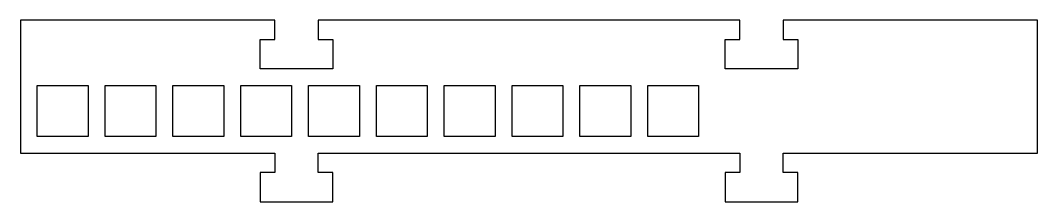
# Model space of a CAD drawing. Header units: millimetres. Extents: x -140 to 70, y 70 to 107.
import ezdxf

# ---------------------------------------------------------------- set-up
doc = ezdxf.new("R2010")
doc.units = ezdxf.units.MM
doc.layers.get('0').update_dxf_attribs({"linetype": 'CONTINUOUS'})

msp = doc.modelspace()

# ---------------------------------------------------------------- linework, layer by layer
for points in [[(17.5, 107.5), (17.5, 103.5), (20.5, 103.5), (20.5, 97.5), (5.5, 97.5), (5.5, 103.5), (8.5, 103.5), (8.5, 107.5), (-78.5, 107.5), (-78.5, 103.5), (-75.5, 103.5), (-75.5, 97.5), (-90.5, 97.5), (-90.5, 103.5), (-87.5, 103.5), (-87.5, 107.5), (-140, 107.5), (-140, 80), (-87.5, 80), (-87.5, 76), (-90.5, 76), (-90.5, 70), (-75.5, 70), (-75.5, 76), (-78.5, 76), (-78.5, 80), (8.5, 80), (8.5, 76), (5.5, 76), (5.5, 70), (20.5, 70), (20.5, 76), (17.5, 76), (17.5, 80), (70, 80), (70, 107.5)], [(-126, 94), (-126, 83.5), (-136.5, 83.5), (-136.5, 94)], [(-112, 94), (-112, 83.5), (-122.5, 83.5), (-122.5, 94)], [(-98, 94), (-98, 83.5), (-108.5, 83.5), (-108.5, 94)], [(-84, 94), (-84, 83.5), (-94.5, 83.5), (-94.5, 94)], [(-70, 94), (-70, 83.5), (-80.5, 83.5), (-80.5, 94)], [(-56, 94), (-56, 83.5), (-66.5, 83.5), (-66.5, 94)], [(-42, 94), (-42, 83.5), (-52.5, 83.5), (-52.5, 94)], [(-28, 94), (-28, 83.5), (-38.5, 83.5), (-38.5, 94)], [(-14, 94), (-14, 83.5), (-24.5, 83.5), (-24.5, 94)], [(0, 94), (0, 83.5), (-10.5, 83.5), (-10.5, 94)]]:
    msp.add_lwpolyline(points, close=True)

doc.saveas('drawing.dxf')
